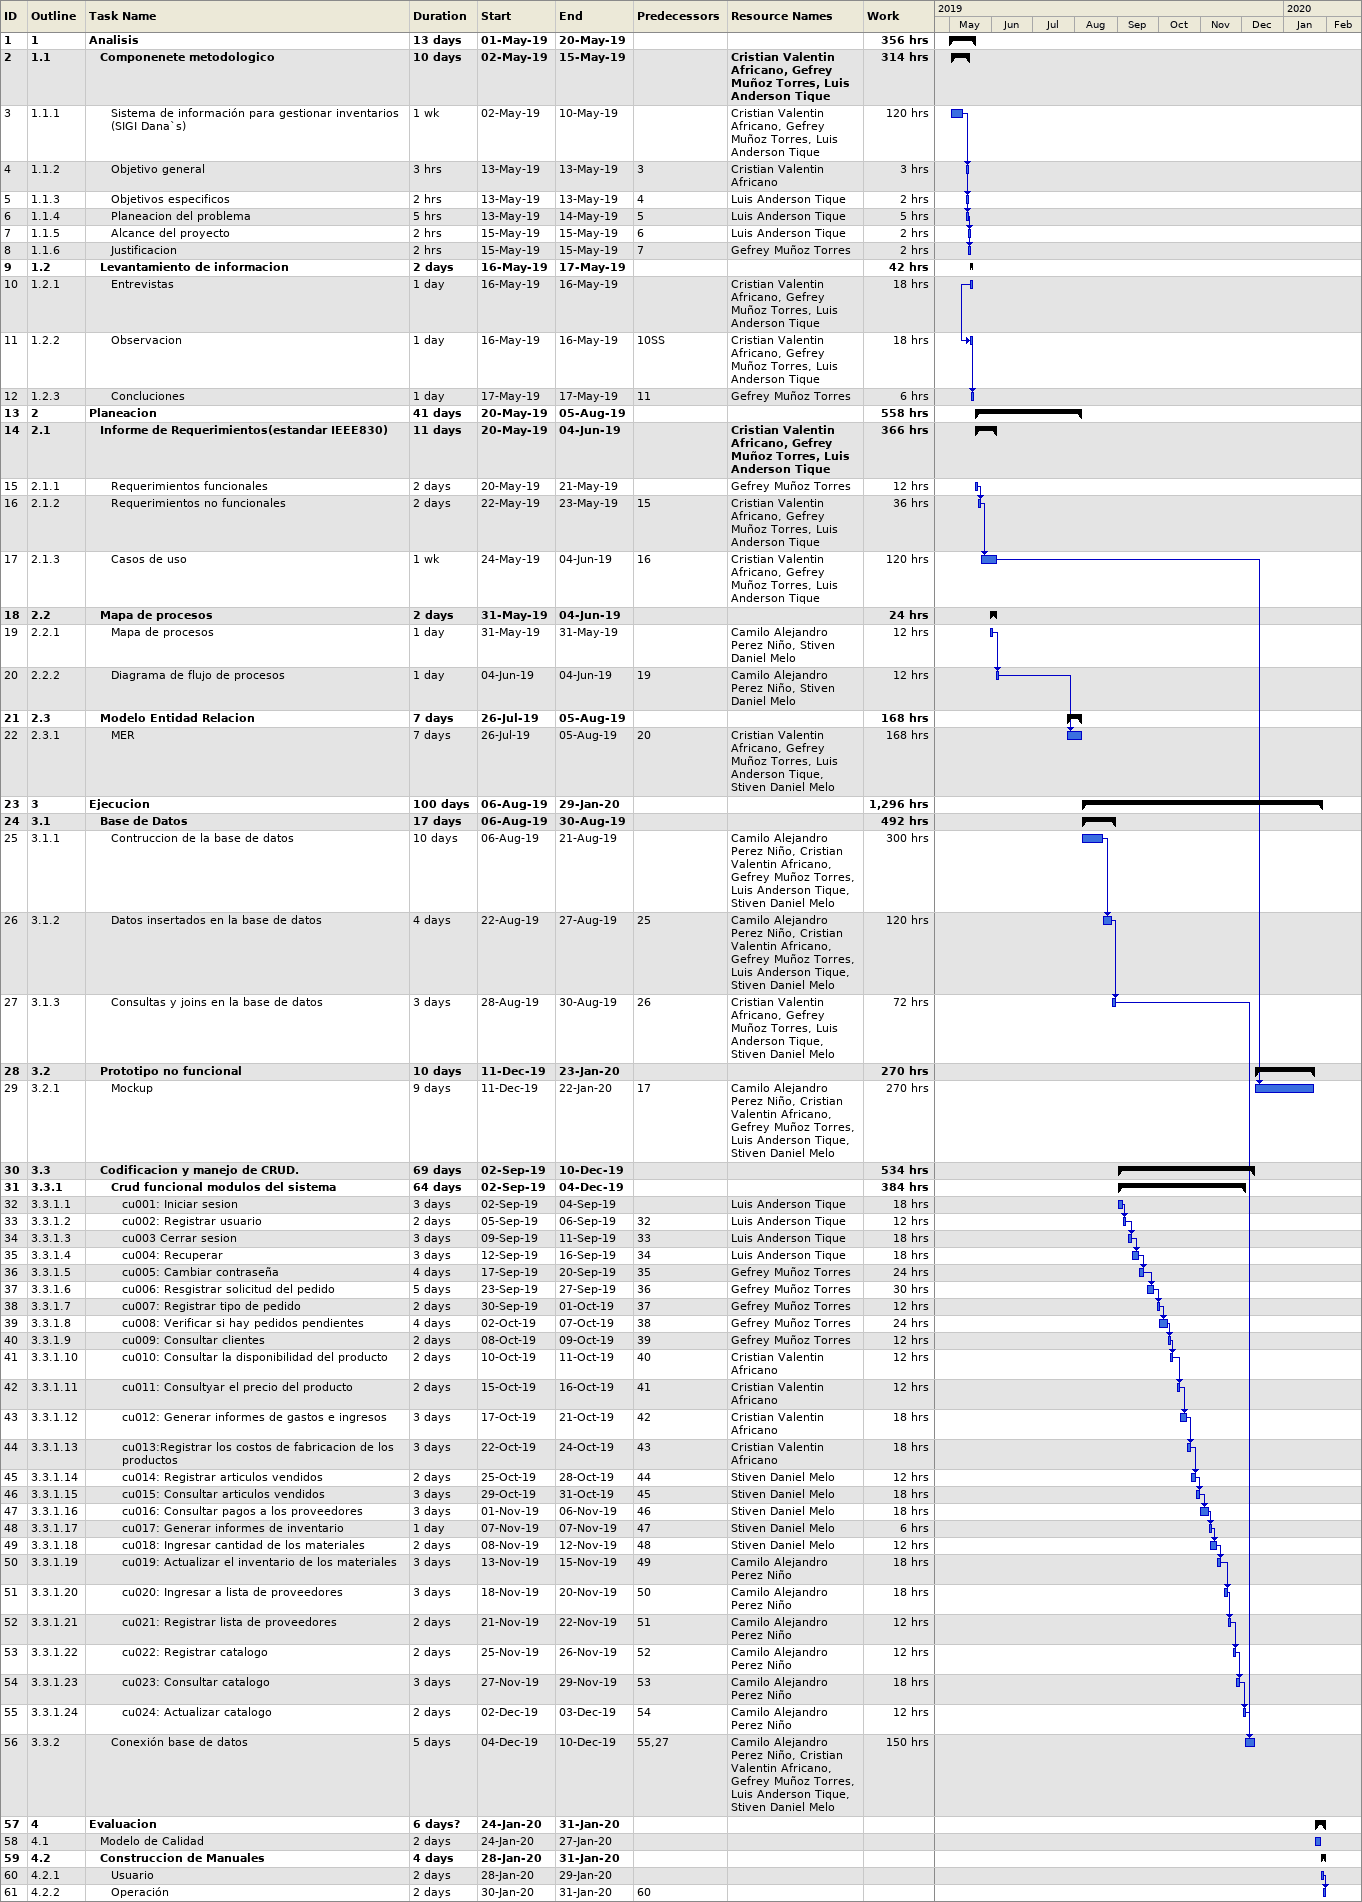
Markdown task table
| ID | WBS | Task | Duration | Start | Finish | Predecessors | Resources | Work (h) |
|---|---|---|---|---|---|---|---|---|
| 1 | 1 | **Analisis** | 13d | 2019-05-01 | 2019-05-20 |  |  | 356 |
| 2 | 1.1 | **Componenete metodologico** | 10d | 2019-05-02 | 2019-05-15 |  | Cristian Valentin Africano, Gefrey Muñoz Torres, Luis Anderson Tique | 314 |
| 3 | 1.1.1 | Sistema de información para gestionar inventarios (SIGI Dana`s) | 1w | 2019-05-02 | 2019-05-10 |  | Cristian Valentin Africano, Gefrey Muñoz Torres, Luis Anderson Tique | 120 |
| 4 | 1.1.2 | Objetivo general | 3h | 2019-05-13 | 2019-05-13 | 3 | Cristian Valentin Africano | 3 |
| 5 | 1.1.3 | Objetivos especificos | 2h | 2019-05-13 | 2019-05-13 | 4 | Luis Anderson Tique | 2 |
| 6 | 1.1.4 | Planeacion del problema | 5h | 2019-05-13 | 2019-05-14 | 5 | Luis Anderson Tique | 5 |
| 7 | 1.1.5 | Alcance del proyecto | 2h | 2019-05-15 | 2019-05-15 | 6 | Luis Anderson Tique | 2 |
| 8 | 1.1.6 | Justificacion | 2h | 2019-05-15 | 2019-05-15 | 7 | Gefrey Muñoz Torres | 2 |
| 9 | 1.2 | **Levantamiento de informacion** | 2d | 2019-05-16 | 2019-05-17 |  |  | 42 |
| 10 | 1.2.1 | Entrevistas | 1d | 2019-05-16 | 2019-05-16 |  | Cristian Valentin Africano, Gefrey Muñoz Torres, Luis Anderson Tique | 18 |
| 11 | 1.2.2 | Observacion | 1d | 2019-05-16 | 2019-05-16 | 10SS | Cristian Valentin Africano, Gefrey Muñoz Torres, Luis Anderson Tique | 18 |
| 12 | 1.2.3 | Concluciones | 1d | 2019-05-17 | 2019-05-17 | 11 | Gefrey Muñoz Torres | 6 |
| 13 | 2 | **Planeacion** | 41d | 2019-05-20 | 2019-08-05 |  |  | 558 |
| 14 | 2.1 | **Informe de Requerimientos(estandar IEEE830)** | 11d | 2019-05-20 | 2019-06-04 |  | Cristian Valentin Africano, Gefrey Muñoz Torres, Luis Anderson Tique | 366 |
| 15 | 2.1.1 | Requerimientos funcionales | 2d | 2019-05-20 | 2019-05-21 |  | Gefrey Muñoz Torres | 12 |
| 16 | 2.1.2 | Requerimientos no funcionales | 2d | 2019-05-22 | 2019-05-23 | 15 | Cristian Valentin Africano, Gefrey Muñoz Torres, Luis Anderson Tique | 36 |
| 17 | 2.1.3 | Casos de uso | 1w | 2019-05-24 | 2019-06-04 | 16 | Cristian Valentin Africano, Gefrey Muñoz Torres, Luis Anderson Tique | 120 |
| 18 | 2.2 | **Mapa de procesos** | 2d | 2019-05-31 | 2019-06-04 |  |  | 24 |
| 19 | 2.2.1 | Mapa de procesos | 1d | 2019-05-31 | 2019-05-31 |  | Camilo Alejandro Perez Niño, Stiven Daniel Melo | 12 |
| 20 | 2.2.2 | Diagrama de flujo de procesos | 1d | 2019-06-04 | 2019-06-04 | 19 | Camilo Alejandro Perez Niño, Stiven Daniel Melo | 12 |
| 21 | 2.3 | **Modelo Entidad Relacion** | 7d | 2019-07-26 | 2019-08-05 |  |  | 168 |
| 22 | 2.3.1 | MER | 7d | 2019-07-26 | 2019-08-05 | 20 | Cristian Valentin Africano, Gefrey Muñoz Torres, Luis Anderson Tique, Stiven Daniel Melo | 168 |
| 23 | 3 | **Ejecucion** | 100d | 2019-08-06 | 2020-01-29 |  |  | 1296 |
| 24 | 3.1 | **Base de Datos** | 17d | 2019-08-06 | 2019-08-30 |  |  | 492 |
| 25 | 3.1.1 | Contruccion de la base de datos | 10d | 2019-08-06 | 2019-08-21 |  | Camilo Alejandro Perez Niño, Cristian Valentin Africano, Gefrey Muñoz Torres, Luis Anderson Tique, Stiven Daniel Melo | 300 |
| 26 | 3.1.2 | Datos insertados en la base de datos | 4d | 2019-08-22 | 2019-08-27 | 25 | Camilo Alejandro Perez Niño, Cristian Valentin Africano, Gefrey Muñoz Torres, Luis Anderson Tique, Stiven Daniel Melo | 120 |
| 27 | 3.1.3 | Consultas y joins en la base de datos | 3d | 2019-08-28 | 2019-08-30 | 26 | Cristian Valentin Africano, Gefrey Muñoz Torres, Luis Anderson Tique, Stiven Daniel Melo | 72 |
| 28 | 3.2 | **Prototipo no funcional** | 10d | 2019-12-11 | 2020-01-23 |  |  | 270 |
| 29 | 3.2.1 | Mockup | 9d | 2019-12-11 | 2020-01-22 | 17 | Camilo Alejandro Perez Niño, Cristian Valentin Africano, Gefrey Muñoz Torres, Luis Anderson Tique, Stiven Daniel Melo | 270 |
| 30 | 3.3 | **Codificacion y manejo de CRUD.** | 69d | 2019-09-02 | 2019-12-10 |  |  | 534 |
| 31 | 3.3.1 | **Crud funcional modulos del sistema** | 64d | 2019-09-02 | 2019-12-04 |  |  | 384 |
| 32 | 3.3.1.1 | cu001: Iniciar sesion | 3d | 2019-09-02 | 2019-09-04 |  | Luis Anderson Tique | 18 |
| 33 | 3.3.1.2 | cu002: Registrar usuario | 2d | 2019-09-05 | 2019-09-06 | 32 | Luis Anderson Tique | 12 |
| 34 | 3.3.1.3 | cu003 Cerrar sesion | 3d | 2019-09-09 | 2019-09-11 | 33 | Luis Anderson Tique | 18 |
| 35 | 3.3.1.4 | cu004: Recuperar | 3d | 2019-09-12 | 2019-09-16 | 34 | Luis Anderson Tique | 18 |
| 36 | 3.3.1.5 | cu005: Cambiar contraseña | 4d | 2019-09-17 | 2019-09-20 | 35 | Gefrey Muñoz Torres | 24 |
| 37 | 3.3.1.6 | cu006: Resgistrar solicitud del pedido | 5d | 2019-09-23 | 2019-09-27 | 36 | Gefrey Muñoz Torres | 30 |
| 38 | 3.3.1.7 | cu007: Registrar tipo de pedido | 2d | 2019-09-30 | 2019-10-01 | 37 | Gefrey Muñoz Torres | 12 |
| 39 | 3.3.1.8 | cu008: Verificar si hay pedidos pendientes | 4d | 2019-10-02 | 2019-10-07 | 38 | Gefrey Muñoz Torres | 24 |
| 40 | 3.3.1.9 | cu009: Consultar clientes | 2d | 2019-10-08 | 2019-10-09 | 39 | Gefrey Muñoz Torres | 12 |
| 41 | 3.3.1.10 | cu010: Consultar la disponibilidad del producto | 2d | 2019-10-10 | 2019-10-11 | 40 | Cristian Valentin Africano | 12 |
| 42 | 3.3.1.11 | cu011: Consultyar el precio del producto | 2d | 2019-10-15 | 2019-10-16 | 41 | Cristian Valentin Africano | 12 |
| 43 | 3.3.1.12 | cu012: Generar informes de gastos e ingresos | 3d | 2019-10-17 | 2019-10-21 | 42 | Cristian Valentin Africano | 18 |
| 44 | 3.3.1.13 | cu013:Registrar los costos de fabricacion de los productos | 3d | 2019-10-22 | 2019-10-24 | 43 | Cristian Valentin Africano | 18 |
| 45 | 3.3.1.14 | cu014: Registrar articulos vendidos | 2d | 2019-10-25 | 2019-10-28 | 44 | Stiven Daniel Melo | 12 |
| 46 | 3.3.1.15 | cu015: Consultar articulos vendidos | 3d | 2019-10-29 | 2019-10-31 | 45 | Stiven Daniel Melo | 18 |
| 47 | 3.3.1.16 | cu016: Consultar pagos a los proveedores | 3d | 2019-11-01 | 2019-11-06 | 46 | Stiven Daniel Melo | 18 |
| 48 | 3.3.1.17 | cu017: Generar informes de inventario | 1d | 2019-11-07 | 2019-11-07 | 47 | Stiven Daniel Melo | 6 |
| 49 | 3.3.1.18 | cu018: Ingresar cantidad de los materiales | 2d | 2019-11-08 | 2019-11-12 | 48 | Stiven Daniel Melo | 12 |
| 50 | 3.3.1.19 | cu019: Actualizar el inventario de los materiales | 3d | 2019-11-13 | 2019-11-15 | 49 | Camilo Alejandro Perez Niño | 18 |
| 51 | 3.3.1.20 | cu020: Ingresar a lista de proveedores | 3d | 2019-11-18 | 2019-11-20 | 50 | Camilo Alejandro Perez Niño | 18 |
| 52 | 3.3.1.21 | cu021: Registrar lista de proveedores | 2d | 2019-11-21 | 2019-11-22 | 51 | Camilo Alejandro Perez Niño | 12 |
| 53 | 3.3.1.22 | cu022: Registrar catalogo | 2d | 2019-11-25 | 2019-11-26 | 52 | Camilo Alejandro Perez Niño | 12 |
| 54 | 3.3.1.23 | cu023: Consultar catalogo | 3d | 2019-11-27 | 2019-11-29 | 53 | Camilo Alejandro Perez Niño | 18 |
| 55 | 3.3.1.24 | cu024: Actualizar catalogo | 2d | 2019-12-02 | 2019-12-03 | 54 | Camilo Alejandro Perez Niño | 12 |
| 56 | 3.3.2 | Conexión base de datos | 5d | 2019-12-04 | 2019-12-10 | 55, 27 | Camilo Alejandro Perez Niño, Cristian Valentin Africano, Gefrey Muñoz Torres, Luis Anderson Tique, Stiven Daniel Melo | 150 |
| 57 | 4 | **Evaluacion** | 6d? | 2020-01-24 | 2020-01-31 |  |  |  |
| 58 | 4.1 | Modelo de Calidad | 2d | 2020-01-24 | 2020-01-27 |  |  |  |
| 59 | 4.2 | **Construccion de Manuales** | 4d | 2020-01-28 | 2020-01-31 |  |  |  |
| 60 | 4.2.1 | Usuario | 2d | 2020-01-28 | 2020-01-29 |  |  |  |
| 61 | 4.2.2 | Operación | 2d | 2020-01-30 | 2020-01-31 | 60 |  |  |
